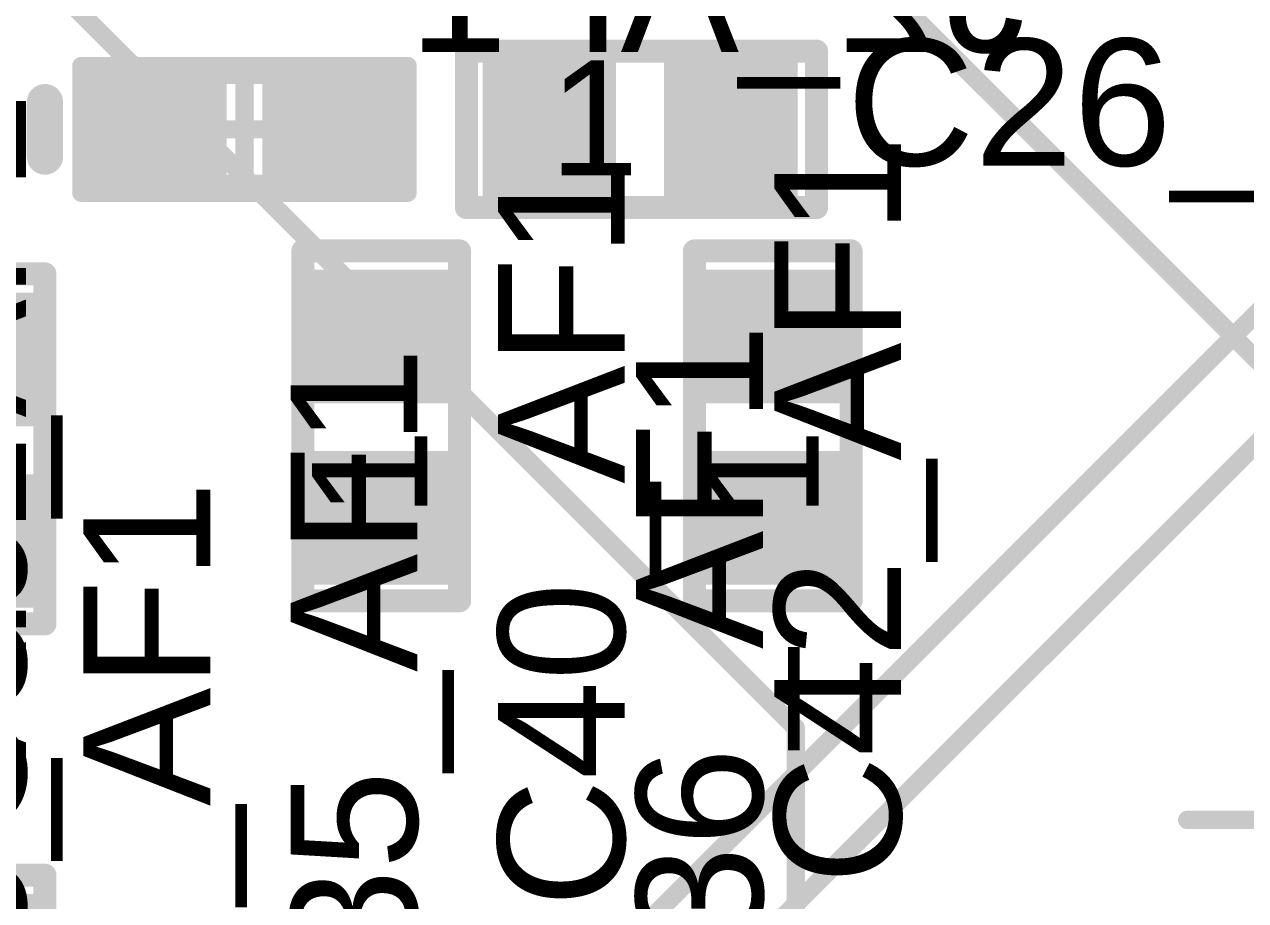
# Model space of a CAD drawing. Header units: inches. Extents: x -1.3 to 11.9, y -6.8 to 4.2.
# Drawn here: x 0.4275 to 0.6927, y 2.3225 to 2.5128 of the extents above; entities that cross this region are included whole.
import ezdxf

# ---------------------------------------------------------------- set-up
doc = ezdxf.new("R2010")
doc.units = ezdxf.units.IN
doc.header["$MEASUREMENT"] = 0
for name, color, linetype in [('07_SIG3', 216, 'Continuous'), ('14_SIG5', 136, 'Continuous'), ('ASSY_DWG_INFO', 56, 'Continuous'), ('Bottom Overlay', 54, 'Continuous'), ('FAB', 56, 'Continuous'), ('Mechanical 13', 56, 'Continuous'), ('POT_INFO', 56, 'Continuous'), ('TOP', 1, 'Continuous'), ('Top Overlay', 2, 'Continuous'), ('Top Paste', 8, 'Continuous'), ('Top Solder', 216, 'Continuous')]:
    doc.layers.add(name, color=color, linetype=linetype)
doc.styles.add('Arial', font='', dxfattribs={"height": 0.2})
doc.styles.get('Arial').set_extended_font_data('Arial')

# ---------------------------------------------------------------- blocks, each defined once
blk = doc.blocks.new('C0402_227')
at = {"layer": 'TOP'}
for points in [[(-0.031, -0.0125), (-0.031, 0.0125), (-0.006, 0.0125), (-0.006, -0.0125)], [(0.0084, -0.0125), (0.0084, 0.0125), (0.0334, 0.0125), (0.0334, -0.0125)]]:
    blk.add_hatch(color=1, dxfattribs=at).paths.add_polyline_path(points)
at = {"layer": 'Top Paste'}
for points in [[(-0.031, -0.0125), (-0.031, 0.0125), (-0.006, 0.0125), (-0.006, -0.0125)], [(0.0084, -0.0125), (0.0084, 0.0125), (0.0334, 0.0125), (0.0334, -0.0125)]]:
    blk.add_hatch(color=8, dxfattribs=at).paths.add_polyline_path(points)
at = {"layer": 'Top Solder'}
for points in [[(-0.033, -0.0145), (-0.033, 0.0145), (-0.004, 0.0145), (-0.004, -0.0145)], [(0.0064, -0.0145), (0.0064, 0.0145), (0.0354, 0.0145), (0.0354, -0.0145)]]:
    blk.add_hatch(color=216, dxfattribs=at).paths.add_polyline_path(points)
at = {"layer": 'ASSY_DWG_INFO'}
for points in [[(-0.0365, 0.017, 0.005, 0.005, 0), (-0.0365, -0.017, 0.005, 0.005, 0)], [(-0.0365, 0.017, 0.005, 0.005, 0), (0.0395, 0.017, 0.005, 0.005, 0)], [(0.0395, 0.017, 0.005, 0.005, 0), (0.0395, -0.017, 0.005, 0.005, 0)], [(-0.0365, -0.017, 0.005, 0.005, 0), (0.0395, -0.017, 0.005, 0.005, 0)]]:
    blk.add_lwpolyline(points, format="xyseb", dxfattribs=at)
for points in [[(-0.03775, 0.017, 0.0025, 0.0025, 1), (-0.03525, 0.017, 0.0025, 0.0025, 1)], [(-0.03775, 0.017, 0.0025, 0.0025, 1), (-0.03525, 0.017, 0.0025, 0.0025, 1)], [(0.03825, 0.017, 0.0025, 0.0025, 1), (0.04075, 0.017, 0.0025, 0.0025, 1)], [(0.03825, 0.017, 0.0025, 0.0025, 1), (0.04075, 0.017, 0.0025, 0.0025, 1)], [(-0.03775, -0.017, 0.0025, 0.0025, 1), (-0.03525, -0.017, 0.0025, 0.0025, 1)], [(-0.03775, -0.017, 0.0025, 0.0025, 1), (-0.03525, -0.017, 0.0025, 0.0025, 1)], [(0.03825, -0.017, 0.0025, 0.0025, 1), (0.04075, -0.017, 0.0025, 0.0025, 1)], [(0.03825, -0.017, 0.0025, 0.0025, 1), (0.04075, -0.017, 0.0025, 0.0025, 1)]]:
    blk.add_lwpolyline(points, format="xyseb", close=True, dxfattribs=at)
at = {"layer": 'Top Overlay'}
for points in [[(-0.0365, 0.017, 0.005, 0.005, 0), (0.0365, 0.017, 0.005, 0.005, 0)], [(-0.0365, 0.017, 0.005, 0.005, 0), (-0.0365, -0.017, 0.005, 0.005, 0)], [(0.0365, 0.017, 0.005, 0.005, 0), (0.0395, 0.017, 0.005, 0.005, 0)], [(0.0395, 0.017, 0.005, 0.005, 0), (0.0395, -0.017, 0.005, 0.005, 0)], [(-0.0365, -0.017, 0.005, 0.005, 0), (0.0395, -0.017, 0.005, 0.005, 0)]]:
    blk.add_lwpolyline(points, format="xyseb", dxfattribs=at)
for points in [[(-0.03775, 0.017, 0.0025, 0.0025, 1), (-0.03525, 0.017, 0.0025, 0.0025, 1)], [(-0.03775, 0.017, 0.0025, 0.0025, 1), (-0.03525, 0.017, 0.0025, 0.0025, 1)], [(0.03525, 0.017, 0.0025, 0.0025, 1), (0.03775, 0.017, 0.0025, 0.0025, 1)], [(0.03525, 0.017, 0.0025, 0.0025, 1), (0.03775, 0.017, 0.0025, 0.0025, 1)], [(0.03825, 0.017, 0.0025, 0.0025, 1), (0.04075, 0.017, 0.0025, 0.0025, 1)], [(0.03825, 0.017, 0.0025, 0.0025, 1), (0.04075, 0.017, 0.0025, 0.0025, 1)], [(-0.03775, -0.017, 0.0025, 0.0025, 1), (-0.03525, -0.017, 0.0025, 0.0025, 1)], [(-0.03775, -0.017, 0.0025, 0.0025, 1), (-0.03525, -0.017, 0.0025, 0.0025, 1)], [(0.03825, -0.017, 0.0025, 0.0025, 1), (0.04075, -0.017, 0.0025, 0.0025, 1)], [(0.03825, -0.017, 0.0025, 0.0025, 1), (0.04075, -0.017, 0.0025, 0.0025, 1)]]:
    blk.add_lwpolyline(points, format="xyseb", close=True, dxfattribs=at)
at = {"layer": 'FAB', "style": 'Arial'}
blk.add_text('1', height=0.025, dxfattribs=at).set_placement((-0.0185, -0.01))
blk = doc.blocks.new('C0402_233')
at = {"layer": 'TOP'}
for points in [[(-0.031, -0.0125), (-0.031, 0.0125), (-0.006, 0.0125), (-0.006, -0.0125)], [(0.0084, -0.0125), (0.0084, 0.0125), (0.0334, 0.0125), (0.0334, -0.0125)]]:
    blk.add_hatch(color=1, dxfattribs=at).paths.add_polyline_path(points)
at = {"layer": 'Top Paste'}
for points in [[(-0.031, -0.0125), (-0.031, 0.0125), (-0.006, 0.0125), (-0.006, -0.0125)], [(0.0084, -0.0125), (0.0084, 0.0125), (0.0334, 0.0125), (0.0334, -0.0125)]]:
    blk.add_hatch(color=8, dxfattribs=at).paths.add_polyline_path(points)
at = {"layer": 'Top Solder'}
for points in [[(-0.033, -0.0145), (-0.033, 0.0145), (-0.004, 0.0145), (-0.004, -0.0145)], [(0.0064, -0.0145), (0.0064, 0.0145), (0.0354, 0.0145), (0.0354, -0.0145)]]:
    blk.add_hatch(color=216, dxfattribs=at).paths.add_polyline_path(points)
at = {"layer": 'ASSY_DWG_INFO'}
for points in [[(-0.0365, 0.017, 0.005, 0.005, 0), (-0.0365, -0.017, 0.005, 0.005, 0)], [(-0.0365, 0.017, 0.005, 0.005, 0), (0.0395, 0.017, 0.005, 0.005, 0)], [(0.0395, 0.017, 0.005, 0.005, 0), (0.0395, -0.017, 0.005, 0.005, 0)], [(-0.0365, -0.017, 0.005, 0.005, 0), (0.0395, -0.017, 0.005, 0.005, 0)]]:
    blk.add_lwpolyline(points, format="xyseb", dxfattribs=at)
for points in [[(-0.03775, 0.017, 0.0025, 0.0025, 1), (-0.03525, 0.017, 0.0025, 0.0025, 1)], [(-0.03775, 0.017, 0.0025, 0.0025, 1), (-0.03525, 0.017, 0.0025, 0.0025, 1)], [(0.03825, 0.017, 0.0025, 0.0025, 1), (0.04075, 0.017, 0.0025, 0.0025, 1)], [(0.03825, 0.017, 0.0025, 0.0025, 1), (0.04075, 0.017, 0.0025, 0.0025, 1)], [(-0.03775, -0.017, 0.0025, 0.0025, 1), (-0.03525, -0.017, 0.0025, 0.0025, 1)], [(-0.03775, -0.017, 0.0025, 0.0025, 1), (-0.03525, -0.017, 0.0025, 0.0025, 1)], [(0.03825, -0.017, 0.0025, 0.0025, 1), (0.04075, -0.017, 0.0025, 0.0025, 1)], [(0.03825, -0.017, 0.0025, 0.0025, 1), (0.04075, -0.017, 0.0025, 0.0025, 1)]]:
    blk.add_lwpolyline(points, format="xyseb", close=True, dxfattribs=at)
at = {"layer": 'Top Overlay'}
for points in [[(-0.0365, 0.017, 0.005, 0.005, 0), (0.0365, 0.017, 0.005, 0.005, 0)], [(-0.0365, 0.017, 0.005, 0.005, 0), (-0.0365, -0.017, 0.005, 0.005, 0)], [(0.0365, 0.017, 0.005, 0.005, 0), (0.0395, 0.017, 0.005, 0.005, 0)], [(0.0395, 0.017, 0.005, 0.005, 0), (0.0395, -0.017, 0.005, 0.005, 0)], [(-0.0365, -0.017, 0.005, 0.005, 0), (0.0395, -0.017, 0.005, 0.005, 0)]]:
    blk.add_lwpolyline(points, format="xyseb", dxfattribs=at)
for points in [[(-0.03775, 0.017, 0.0025, 0.0025, 1), (-0.03525, 0.017, 0.0025, 0.0025, 1)], [(-0.03775, 0.017, 0.0025, 0.0025, 1), (-0.03525, 0.017, 0.0025, 0.0025, 1)], [(0.03525, 0.017, 0.0025, 0.0025, 1), (0.03775, 0.017, 0.0025, 0.0025, 1)], [(0.03525, 0.017, 0.0025, 0.0025, 1), (0.03775, 0.017, 0.0025, 0.0025, 1)], [(0.03825, 0.017, 0.0025, 0.0025, 1), (0.04075, 0.017, 0.0025, 0.0025, 1)], [(0.03825, 0.017, 0.0025, 0.0025, 1), (0.04075, 0.017, 0.0025, 0.0025, 1)], [(-0.03775, -0.017, 0.0025, 0.0025, 1), (-0.03525, -0.017, 0.0025, 0.0025, 1)], [(-0.03775, -0.017, 0.0025, 0.0025, 1), (-0.03525, -0.017, 0.0025, 0.0025, 1)], [(0.03825, -0.017, 0.0025, 0.0025, 1), (0.04075, -0.017, 0.0025, 0.0025, 1)], [(0.03825, -0.017, 0.0025, 0.0025, 1), (0.04075, -0.017, 0.0025, 0.0025, 1)]]:
    blk.add_lwpolyline(points, format="xyseb", close=True, dxfattribs=at)
at = {"layer": 'FAB', "style": 'Arial'}
blk.add_text('1', height=0.025, dxfattribs=at).set_placement((-0.0185, -0.01))
blk = doc.blocks.new('C0402_235')
at = {"layer": 'TOP'}
for points in [[(-0.031, -0.0125), (-0.031, 0.0125), (-0.006, 0.0125), (-0.006, -0.0125)], [(0.0084, -0.0125), (0.0084, 0.0125), (0.0334, 0.0125), (0.0334, -0.0125)]]:
    blk.add_hatch(color=1, dxfattribs=at).paths.add_polyline_path(points)
at = {"layer": 'Top Paste'}
for points in [[(-0.031, -0.0125), (-0.031, 0.0125), (-0.006, 0.0125), (-0.006, -0.0125)], [(0.0084, -0.0125), (0.0084, 0.0125), (0.0334, 0.0125), (0.0334, -0.0125)]]:
    blk.add_hatch(color=8, dxfattribs=at).paths.add_polyline_path(points)
at = {"layer": 'Top Solder'}
for points in [[(-0.033, -0.0145), (-0.033, 0.0145), (-0.004, 0.0145), (-0.004, -0.0145)], [(0.0064, -0.0145), (0.0064, 0.0145), (0.0354, 0.0145), (0.0354, -0.0145)]]:
    blk.add_hatch(color=216, dxfattribs=at).paths.add_polyline_path(points)
at = {"layer": 'ASSY_DWG_INFO'}
for points in [[(-0.0365, 0.017, 0.005, 0.005, 0), (-0.0365, -0.017, 0.005, 0.005, 0)], [(-0.0365, 0.017, 0.005, 0.005, 0), (0.0395, 0.017, 0.005, 0.005, 0)], [(0.0395, 0.017, 0.005, 0.005, 0), (0.0395, -0.017, 0.005, 0.005, 0)], [(-0.0365, -0.017, 0.005, 0.005, 0), (0.0395, -0.017, 0.005, 0.005, 0)]]:
    blk.add_lwpolyline(points, format="xyseb", dxfattribs=at)
for points in [[(-0.03775, 0.017, 0.0025, 0.0025, 1), (-0.03525, 0.017, 0.0025, 0.0025, 1)], [(-0.03775, 0.017, 0.0025, 0.0025, 1), (-0.03525, 0.017, 0.0025, 0.0025, 1)], [(0.03825, 0.017, 0.0025, 0.0025, 1), (0.04075, 0.017, 0.0025, 0.0025, 1)], [(0.03825, 0.017, 0.0025, 0.0025, 1), (0.04075, 0.017, 0.0025, 0.0025, 1)], [(-0.03775, -0.017, 0.0025, 0.0025, 1), (-0.03525, -0.017, 0.0025, 0.0025, 1)], [(-0.03775, -0.017, 0.0025, 0.0025, 1), (-0.03525, -0.017, 0.0025, 0.0025, 1)], [(0.03825, -0.017, 0.0025, 0.0025, 1), (0.04075, -0.017, 0.0025, 0.0025, 1)], [(0.03825, -0.017, 0.0025, 0.0025, 1), (0.04075, -0.017, 0.0025, 0.0025, 1)]]:
    blk.add_lwpolyline(points, format="xyseb", close=True, dxfattribs=at)
at = {"layer": 'Top Overlay'}
for points in [[(-0.0365, 0.017, 0.005, 0.005, 0), (0.0365, 0.017, 0.005, 0.005, 0)], [(-0.0365, 0.017, 0.005, 0.005, 0), (-0.0365, -0.017, 0.005, 0.005, 0)], [(0.0365, 0.017, 0.005, 0.005, 0), (0.0395, 0.017, 0.005, 0.005, 0)], [(0.0395, 0.017, 0.005, 0.005, 0), (0.0395, -0.017, 0.005, 0.005, 0)], [(-0.0365, -0.017, 0.005, 0.005, 0), (0.0395, -0.017, 0.005, 0.005, 0)]]:
    blk.add_lwpolyline(points, format="xyseb", dxfattribs=at)
for points in [[(-0.03775, 0.017, 0.0025, 0.0025, 1), (-0.03525, 0.017, 0.0025, 0.0025, 1)], [(-0.03775, 0.017, 0.0025, 0.0025, 1), (-0.03525, 0.017, 0.0025, 0.0025, 1)], [(0.03525, 0.017, 0.0025, 0.0025, 1), (0.03775, 0.017, 0.0025, 0.0025, 1)], [(0.03525, 0.017, 0.0025, 0.0025, 1), (0.03775, 0.017, 0.0025, 0.0025, 1)], [(0.03825, 0.017, 0.0025, 0.0025, 1), (0.04075, 0.017, 0.0025, 0.0025, 1)], [(0.03825, 0.017, 0.0025, 0.0025, 1), (0.04075, 0.017, 0.0025, 0.0025, 1)], [(-0.03775, -0.017, 0.0025, 0.0025, 1), (-0.03525, -0.017, 0.0025, 0.0025, 1)], [(-0.03775, -0.017, 0.0025, 0.0025, 1), (-0.03525, -0.017, 0.0025, 0.0025, 1)], [(0.03825, -0.017, 0.0025, 0.0025, 1), (0.04075, -0.017, 0.0025, 0.0025, 1)], [(0.03825, -0.017, 0.0025, 0.0025, 1), (0.04075, -0.017, 0.0025, 0.0025, 1)]]:
    blk.add_lwpolyline(points, format="xyseb", close=True, dxfattribs=at)
at = {"layer": 'FAB', "style": 'Arial'}
blk.add_text('1', height=0.025, dxfattribs=at).set_placement((-0.0185, -0.01))
blk = doc.blocks.new('C0402_239')
at = {"layer": 'TOP'}
for points in [[(-0.031, -0.0125), (-0.031, 0.0125), (-0.006, 0.0125), (-0.006, -0.0125)], [(0.0084, -0.0125), (0.0084, 0.0125), (0.0334, 0.0125), (0.0334, -0.0125)]]:
    blk.add_hatch(color=1, dxfattribs=at).paths.add_polyline_path(points)
at = {"layer": 'Top Paste'}
for points in [[(-0.031, -0.0125), (-0.031, 0.0125), (-0.006, 0.0125), (-0.006, -0.0125)], [(0.0084, -0.0125), (0.0084, 0.0125), (0.0334, 0.0125), (0.0334, -0.0125)]]:
    blk.add_hatch(color=8, dxfattribs=at).paths.add_polyline_path(points)
at = {"layer": 'Top Solder'}
for points in [[(-0.033, -0.0145), (-0.033, 0.0145), (-0.004, 0.0145), (-0.004, -0.0145)], [(0.0064, -0.0145), (0.0064, 0.0145), (0.0354, 0.0145), (0.0354, -0.0145)]]:
    blk.add_hatch(color=216, dxfattribs=at).paths.add_polyline_path(points)
at = {"layer": 'ASSY_DWG_INFO'}
for points in [[(-0.0365, 0.017, 0.005, 0.005, 0), (-0.0365, -0.017, 0.005, 0.005, 0)], [(-0.0365, 0.017, 0.005, 0.005, 0), (0.0395, 0.017, 0.005, 0.005, 0)], [(0.0395, 0.017, 0.005, 0.005, 0), (0.0395, -0.017, 0.005, 0.005, 0)], [(-0.0365, -0.017, 0.005, 0.005, 0), (0.0395, -0.017, 0.005, 0.005, 0)]]:
    blk.add_lwpolyline(points, format="xyseb", dxfattribs=at)
for points in [[(-0.03775, 0.017, 0.0025, 0.0025, 1), (-0.03525, 0.017, 0.0025, 0.0025, 1)], [(-0.03775, 0.017, 0.0025, 0.0025, 1), (-0.03525, 0.017, 0.0025, 0.0025, 1)], [(0.03825, 0.017, 0.0025, 0.0025, 1), (0.04075, 0.017, 0.0025, 0.0025, 1)], [(0.03825, 0.017, 0.0025, 0.0025, 1), (0.04075, 0.017, 0.0025, 0.0025, 1)], [(-0.03775, -0.017, 0.0025, 0.0025, 1), (-0.03525, -0.017, 0.0025, 0.0025, 1)], [(-0.03775, -0.017, 0.0025, 0.0025, 1), (-0.03525, -0.017, 0.0025, 0.0025, 1)], [(0.03825, -0.017, 0.0025, 0.0025, 1), (0.04075, -0.017, 0.0025, 0.0025, 1)], [(0.03825, -0.017, 0.0025, 0.0025, 1), (0.04075, -0.017, 0.0025, 0.0025, 1)]]:
    blk.add_lwpolyline(points, format="xyseb", close=True, dxfattribs=at)
at = {"layer": 'Top Overlay'}
for points in [[(-0.0365, 0.017, 0.005, 0.005, 0), (0.0365, 0.017, 0.005, 0.005, 0)], [(-0.0365, 0.017, 0.005, 0.005, 0), (-0.0365, -0.017, 0.005, 0.005, 0)], [(0.0365, 0.017, 0.005, 0.005, 0), (0.0395, 0.017, 0.005, 0.005, 0)], [(0.0395, 0.017, 0.005, 0.005, 0), (0.0395, -0.017, 0.005, 0.005, 0)], [(-0.0365, -0.017, 0.005, 0.005, 0), (0.0395, -0.017, 0.005, 0.005, 0)]]:
    blk.add_lwpolyline(points, format="xyseb", dxfattribs=at)
for points in [[(-0.03775, 0.017, 0.0025, 0.0025, 1), (-0.03525, 0.017, 0.0025, 0.0025, 1)], [(-0.03775, 0.017, 0.0025, 0.0025, 1), (-0.03525, 0.017, 0.0025, 0.0025, 1)], [(0.03525, 0.017, 0.0025, 0.0025, 1), (0.03775, 0.017, 0.0025, 0.0025, 1)], [(0.03525, 0.017, 0.0025, 0.0025, 1), (0.03775, 0.017, 0.0025, 0.0025, 1)], [(0.03825, 0.017, 0.0025, 0.0025, 1), (0.04075, 0.017, 0.0025, 0.0025, 1)], [(0.03825, 0.017, 0.0025, 0.0025, 1), (0.04075, 0.017, 0.0025, 0.0025, 1)], [(-0.03775, -0.017, 0.0025, 0.0025, 1), (-0.03525, -0.017, 0.0025, 0.0025, 1)], [(-0.03775, -0.017, 0.0025, 0.0025, 1), (-0.03525, -0.017, 0.0025, 0.0025, 1)], [(0.03825, -0.017, 0.0025, 0.0025, 1), (0.04075, -0.017, 0.0025, 0.0025, 1)], [(0.03825, -0.017, 0.0025, 0.0025, 1), (0.04075, -0.017, 0.0025, 0.0025, 1)]]:
    blk.add_lwpolyline(points, format="xyseb", close=True, dxfattribs=at)
at = {"layer": 'FAB', "style": 'Arial'}
blk.add_text('1', height=0.025, dxfattribs=at).set_placement((-0.0185, -0.01))
blk = doc.blocks.new('C0402_253')
at = {"layer": 'TOP'}
for points in [[(-0.031, -0.0125), (-0.031, 0.0125), (-0.006, 0.0125), (-0.006, -0.0125)], [(0.0084, -0.0125), (0.0084, 0.0125), (0.0334, 0.0125), (0.0334, -0.0125)]]:
    blk.add_hatch(color=1, dxfattribs=at).paths.add_polyline_path(points)
at = {"layer": 'Top Paste'}
for points in [[(-0.031, -0.0125), (-0.031, 0.0125), (-0.006, 0.0125), (-0.006, -0.0125)], [(0.0084, -0.0125), (0.0084, 0.0125), (0.0334, 0.0125), (0.0334, -0.0125)]]:
    blk.add_hatch(color=8, dxfattribs=at).paths.add_polyline_path(points)
at = {"layer": 'Top Solder'}
for points in [[(-0.033, -0.0145), (-0.033, 0.0145), (-0.004, 0.0145), (-0.004, -0.0145)], [(0.0064, -0.0145), (0.0064, 0.0145), (0.0354, 0.0145), (0.0354, -0.0145)]]:
    blk.add_hatch(color=216, dxfattribs=at).paths.add_polyline_path(points)
at = {"layer": 'ASSY_DWG_INFO'}
for points in [[(-0.0365, -0.017, 0.005, 0.005, 0), (-0.0365, 0.017, 0.005, 0.005, 0)], [(-0.0365, 0.017, 0.005, 0.005, 0), (0.0395, 0.017, 0.005, 0.005, 0)], [(0.0395, -0.017, 0.005, 0.005, 0), (0.0395, 0.017, 0.005, 0.005, 0)], [(-0.0365, -0.017, 0.005, 0.005, 0), (0.0395, -0.017, 0.005, 0.005, 0)]]:
    blk.add_lwpolyline(points, format="xyseb", dxfattribs=at)
for points in [[(-0.03775, 0.017, 0.0025, 0.0025, 1), (-0.03525, 0.017, 0.0025, 0.0025, 1)], [(-0.03775, 0.017, 0.0025, 0.0025, 1), (-0.03525, 0.017, 0.0025, 0.0025, 1)], [(0.03825, 0.017, 0.0025, 0.0025, 1), (0.04075, 0.017, 0.0025, 0.0025, 1)], [(0.03825, 0.017, 0.0025, 0.0025, 1), (0.04075, 0.017, 0.0025, 0.0025, 1)], [(-0.03775, -0.017, 0.0025, 0.0025, 1), (-0.03525, -0.017, 0.0025, 0.0025, 1)], [(-0.03775, -0.017, 0.0025, 0.0025, 1), (-0.03525, -0.017, 0.0025, 0.0025, 1)], [(0.03825, -0.017, 0.0025, 0.0025, 1), (0.04075, -0.017, 0.0025, 0.0025, 1)], [(0.03825, -0.017, 0.0025, 0.0025, 1), (0.04075, -0.017, 0.0025, 0.0025, 1)]]:
    blk.add_lwpolyline(points, format="xyseb", close=True, dxfattribs=at)
at = {"layer": 'Top Overlay'}
for points in [[(-0.0365, 0.017, 0.005, 0.005, 0), (0.0365, 0.017, 0.005, 0.005, 0)], [(-0.0365, -0.017, 0.005, 0.005, 0), (-0.0365, 0.017, 0.005, 0.005, 0)], [(0.0365, 0.017, 0.005, 0.005, 0), (0.0395, 0.017, 0.005, 0.005, 0)], [(0.0395, -0.017, 0.005, 0.005, 0), (0.0395, 0.017, 0.005, 0.005, 0)], [(-0.0365, -0.017, 0.005, 0.005, 0), (0.0395, -0.017, 0.005, 0.005, 0)]]:
    blk.add_lwpolyline(points, format="xyseb", dxfattribs=at)
for points in [[(-0.03775, 0.017, 0.0025, 0.0025, 1), (-0.03525, 0.017, 0.0025, 0.0025, 1)], [(-0.03775, 0.017, 0.0025, 0.0025, 1), (-0.03525, 0.017, 0.0025, 0.0025, 1)], [(0.03525, 0.017, 0.0025, 0.0025, 1), (0.03775, 0.017, 0.0025, 0.0025, 1)], [(0.03525, 0.017, 0.0025, 0.0025, 1), (0.03775, 0.017, 0.0025, 0.0025, 1)], [(0.03825, 0.017, 0.0025, 0.0025, 1), (0.04075, 0.017, 0.0025, 0.0025, 1)], [(0.03825, 0.017, 0.0025, 0.0025, 1), (0.04075, 0.017, 0.0025, 0.0025, 1)], [(-0.03775, -0.017, 0.0025, 0.0025, 1), (-0.03525, -0.017, 0.0025, 0.0025, 1)], [(-0.03775, -0.017, 0.0025, 0.0025, 1), (-0.03525, -0.017, 0.0025, 0.0025, 1)], [(0.03825, -0.017, 0.0025, 0.0025, 1), (0.04075, -0.017, 0.0025, 0.0025, 1)], [(0.03825, -0.017, 0.0025, 0.0025, 1), (0.04075, -0.017, 0.0025, 0.0025, 1)]]:
    blk.add_lwpolyline(points, format="xyseb", close=True, dxfattribs=at)
at = {"layer": 'FAB', "style": 'Arial'}
blk.add_text('1', height=0.025, rotation=360, dxfattribs=at).set_placement((-0.0185, -0.01))
blk = doc.blocks.new('0402_A_383')
at = {"layer": 'TOP'}
for points in [[(-0.0315, -0.00984), (-0.0315, 0.00984), (-0.00787, 0.00984), (-0.00787, -0.00984)], [(0.00787, -0.00984), (0.00787, 0.00984), (0.0315, 0.00984), (0.0315, -0.00984)]]:
    blk.add_hatch(color=1, dxfattribs=at).paths.add_polyline_path(points)
at = {"layer": 'Top Paste'}
for points in [[(-0.0315, -0.00984), (-0.0315, 0.00984), (-0.00787, 0.00984), (-0.00787, -0.00984)], [(0.00787, -0.00984), (0.00787, 0.00984), (0.0315, 0.00984), (0.0315, -0.00984)]]:
    blk.add_hatch(color=8, dxfattribs=at).paths.add_polyline_path(points)
at = {"layer": 'Top Solder'}
for points in [[(-0.0355, -0.01384), (-0.0355, 0.01384), (-0.00387, 0.01384), (-0.00387, -0.01384)], [(0.00387, -0.01384), (0.00387, 0.01384), (0.0355, 0.01384), (0.0355, -0.01384)]]:
    blk.add_hatch(color=216, dxfattribs=at).paths.add_polyline_path(points)
at = {"layer": 'Mechanical 13'}
for points in [[(-0.02165, 0.01181, 0.00394, 0.00394, 0), (0.02165, 0.01181, 0.00394, 0.00394, 0)], [(-0.02165, -0.01181, 0.00394, 0.00394, 0), (-0.02165, 0.01181, 0.00394, 0.00394, 0)], [(0.02165, -0.01181, 0.00394, 0.00394, 0), (0.02165, 0.01181, 0.00394, 0.00394, 0)], [(-0.02165, -0.01181, 0.00394, 0.00394, 0), (0.02165, -0.01181, 0.00394, 0.00394, 0)]]:
    blk.add_lwpolyline(points, format="xyseb", dxfattribs=at)
for points in [[(-0.02264, 0.01181, 0.00197, 0.00197, 1), (-0.02067, 0.01181, 0.00197, 0.00197, 1)], [(-0.02264, 0.01181, 0.00197, 0.00197, 1), (-0.02067, 0.01181, 0.00197, 0.00197, 1)], [(0.02067, 0.01181, 0.00197, 0.00197, 1), (0.02264, 0.01181, 0.00197, 0.00197, 1)], [(0.02067, 0.01181, 0.00197, 0.00197, 1), (0.02264, 0.01181, 0.00197, 0.00197, 1)], [(-0.02264, -0.01181, 0.00197, 0.00197, 1), (-0.02067, -0.01181, 0.00197, 0.00197, 1)], [(-0.02264, -0.01181, 0.00197, 0.00197, 1), (-0.02067, -0.01181, 0.00197, 0.00197, 1)], [(0.02067, -0.01181, 0.00197, 0.00197, 1), (0.02264, -0.01181, 0.00197, 0.00197, 1)], [(0.02067, -0.01181, 0.00197, 0.00197, 1), (0.02264, -0.01181, 0.00197, 0.00197, 1)]]:
    blk.add_lwpolyline(points, format="xyseb", close=True, dxfattribs=at)
at = {"layer": 'POT_INFO'}
for points in [[(-0.03543, 0.01378, 0.00394, 0.00394, 0), (0.03543, 0.01378, 0.00394, 0.00394, 0)], [(-0.03543, -0.01378, 0.00394, 0.00394, 0), (-0.03543, 0.01378, 0.00394, 0.00394, 0)], [(0, -0.01181, 0.00394, 0.00394, 0), (0, 0.01181, 0.00394, 0.00394, 0)], [(0.03543, -0.01378, 0.00394, 0.00394, 0), (0.03543, 0.01378, 0.00394, 0.00394, 0)], [(-0.01181, 0, 0.00394, 0.00394, 0), (0.01181, 0, 0.00394, 0.00394, 0)], [(-0.03543, -0.01378, 0.00394, 0.00394, 0), (0.03543, -0.01378, 0.00394, 0.00394, 0)]]:
    blk.add_lwpolyline(points, format="xyseb", dxfattribs=at)
for points in [[(-0.03642, 0.01378, 0.00197, 0.00197, 1), (-0.03445, 0.01378, 0.00197, 0.00197, 1)], [(-0.03642, 0.01378, 0.00197, 0.00197, 1), (-0.03445, 0.01378, 0.00197, 0.00197, 1)], [(-0.00098, 0.01181, 0.00197, 0.00197, 1), (0.00098, 0.01181, 0.00197, 0.00197, 1)], [(0.03445, 0.01378, 0.00197, 0.00197, 1), (0.03642, 0.01378, 0.00197, 0.00197, 1)], [(0.03445, 0.01378, 0.00197, 0.00197, 1), (0.03642, 0.01378, 0.00197, 0.00197, 1)], [(-0.0128, 0, 0.00197, 0.00197, 1), (-0.01083, 0, 0.00197, 0.00197, 1)], [(0.01083, 0, 0.00197, 0.00197, 1), (0.0128, 0, 0.00197, 0.00197, 1)], [(-0.00098, -0.01181, 0.00197, 0.00197, 1), (0.00098, -0.01181, 0.00197, 0.00197, 1)], [(-0.03642, -0.01378, 0.00197, 0.00197, 1), (-0.03445, -0.01378, 0.00197, 0.00197, 1)], [(-0.03642, -0.01378, 0.00197, 0.00197, 1), (-0.03445, -0.01378, 0.00197, 0.00197, 1)], [(0.03445, -0.01378, 0.00197, 0.00197, 1), (0.03642, -0.01378, 0.00197, 0.00197, 1)], [(0.03445, -0.01378, 0.00197, 0.00197, 1), (0.03642, -0.01378, 0.00197, 0.00197, 1)]]:
    blk.add_lwpolyline(points, format="xyseb", close=True, dxfattribs=at)
at = {"layer": 'Top Overlay'}
blk.add_lwpolyline([(-0.04331, -0.00591, 0.00787, 0.00787, 0), (-0.04331, 0.00591, 0.00787, 0.00787, 0)], format="xyseb", dxfattribs=at)
for points in [[(-0.04528, 0.00591, 0.00394, 0.00394, 1), (-0.04134, 0.00591, 0.00394, 0.00394, 1)], [(-0.04528, -0.00591, 0.00394, 0.00394, 1), (-0.04134, -0.00591, 0.00394, 0.00394, 1)]]:
    blk.add_lwpolyline(points, format="xyseb", close=True, dxfattribs=at)

msp = doc.modelspace()

# ---------------------------------------------------------------- linework, layer by layer
at = {"layer": '07_SIG3'}
for points in [[(0.58, 2.555, 0.004, 0.004, 0), (0.705, 2.43, 0.004, 0.004, 0)], [(0.415, 2.54, 0.004, 0.004, 0), (0.595, 2.36, 0.004, 0.004, 0)], [(0.595, 2.28, 0.004, 0.004, 0), (0.595, 2.36, 0.004, 0.004, 0)]]:
    msp.add_lwpolyline(points, format="xyseb", dxfattribs=at)
msp.add_lwpolyline([(0.594, 2.36, 0.002, 0.002, 1), (0.596, 2.36, 0.002, 0.002, 1)], format="xyseb", close=True, dxfattribs=at)
msp.add_lwpolyline([(0.594, 2.36, 0.002, 0.002, 1), (0.596, 2.36, 0.002, 0.002, 1)], format="xyseb", close=True, dxfattribs=at)
at = {"layer": '14_SIG5'}
for points in [[(0.455, 2.21, 0.004, 0.004, 0), (0.965, 2.72, 0.004, 0.004, 0)], [(0.46328, 2.19, 0.004, 0.004, 0), (0.985, 2.71172, 0.004, 0.004, 0)], [(0.68, 2.34, 0.004, 0.004, 0), (0.80672, 2.34, 0.004, 0.004, 0)]]:
    msp.add_lwpolyline(points, format="xyseb", dxfattribs=at)
msp.add_lwpolyline([(0.679, 2.34, 0.002, 0.002, 1), (0.681, 2.34, 0.002, 0.002, 1)], format="xyseb", close=True, dxfattribs=at)

# ---------------------------------------------------------------- block references
for name, p in [('C0402_253', (0.56, 2.49)), ('0402_A_383', (0.47531, 2.49))]:
    msp.add_blockref(name, p)
at = {"rotation": 90}
for name, p in [('C0402_235', (0.505, 2.4241)), ('C0402_233', (0.59, 2.4241)), ('C0402_239', (0.415, 2.4191)), ('C0402_227', (0.415, 2.2885))]:
    msp.add_blockref(name, p, dxfattribs=at)

# ---------------------------------------------------------------- texts
at = {"layer": 'Bottom Overlay', "style": 'Arial', "text_generation_flag": 2}
msp.add_text('J2_AF1', height=0.027559, dxfattribs=at).set_placement((0.64474, 2.50681))
at = {"layer": 'Top Overlay', "style": 'Arial'}
msp.add_text('C26_AF1', height=0.027559, dxfattribs=at).set_placement((0.60601, 2.48212))
for s, p in [('C39_AF1', (0.42788, 2.33541)), ('C42_AF1', (0.61788, 2.32601)), ('C40_AF1', (0.55788, 2.32101)), ('C36_AF1', (0.58788, 2.28511)), ('C35_AF1', (0.51288, 2.28011)), ('C33_AF1', (0.42788, 2.26101)), ('C50_AF1', (0.46788, 2.25101))]:
    msp.add_text(s, height=0.027559, rotation=90, dxfattribs=at).set_placement(p)

doc.saveas('drawing.dxf')
